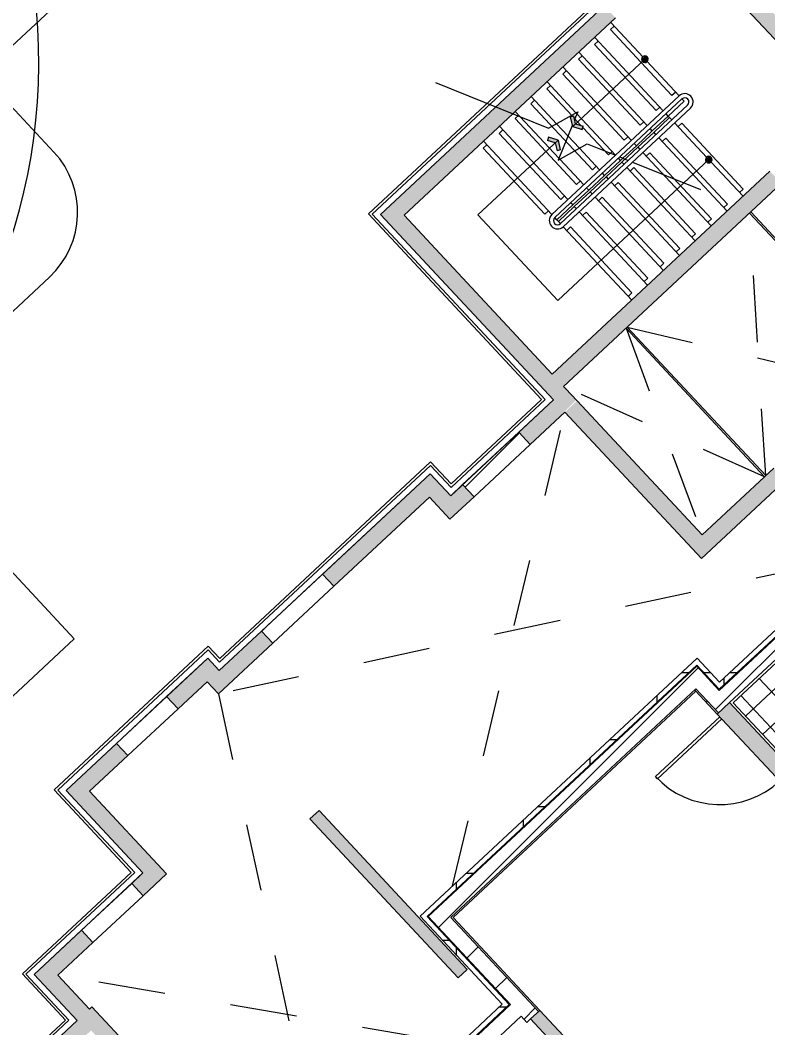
# Model space of a CAD drawing. Header units: millimetres. Extents: x -71377 to 516042, y -145869 to 441446.
# Drawn here: x 254349 to 263294, y 114101 to 126157 of the extents above; entities that cross this region are included whole.
import ezdxf

# ---------------------------------------------------------------- set-up
doc = ezdxf.new("R2010")
doc.units = ezdxf.units.MM
doc.header["$LTSCALE"] = 1000
doc.linetypes.add('_점선_S_', pattern=[1.6, 0.8, -0.8])
for name, color, linetype, lineweight in [('06', 6, 'Continuous', 5), ('A-detl', 7, 'Continuous', 5), ('A-door', 4, 'Continuous', 5), ('A-door-hdln', 8, 'Continuous', 5), ('A-fnsh', 5, 'Continuous', 5), ('A-hat', 251, 'Continuous', 5), ('A-insu', 251, 'Continuous', 5), ('A-mark-k', 7, 'Continuous', 5), ('A-strs', 7, 'Continuous', 5), ('A-text-1', 3, 'Continuous', 5), ('A-text-2', 7, 'Continuous', 5), ('A_bwall', 3, 'Continuous', 5), ('A_cwall', 2, 'Continuous', 5), ('A_fnsh', 5, 'Continuous', 5), ('A_fnsh-4', 4, 'Continuous', 5), ('AA_난간', 7, 'Continuous', 9), ('AA_논슬립', 252, 'Continuous', 5), ('AA_오픈', 8, '_점선_S_', 5), ('조경라인_dwg', 8, 'Continuous', 5)]:
    doc.layers.add(name, color=color, linetype=linetype, lineweight=lineweight)
doc.styles.add('나눔고딕_3', font='NanumGothic.ttf', dxfattribs={"height": 1400})
pattern_1 = [(45, (165969.5, 243949.9), (-353.5534, 353.5534), [])]
pattern_2 = [(0, (165969.5, 243949.9), (0, 800), []), (90, (165969.5, 243949.9), (-800, 5e-14), [])]

# ---------------------------------------------------------------- blocks, each defined once
blk = doc.blocks.new('외여닫이문 - _A_ABS_11X21_씰FL_20_레버형__프레임200-7572881-지반층 배치도')
at = {"layer": 'A-door'}
for p, q in [((490, 100), (490, 1150)), ((490, 1150), (525, 1150)), ((525, 100), (525, 1150))]:
    blk.add_line(p, q, dxfattribs=at)
at = {"layer": 'A-door-hdln'}
blk.add_arc((525, 100), 1050, 90, 180, dxfattribs=at)
blk = doc.blocks.new('조경라인_dwg-6847807-지반층 배치도')
at = {"layer": '06'}
blk.add_arc((247673, 125661), 6900, 312.2406, 10.7291, dxfattribs=at)
blk = doc.blocks.new('계단진행_난간_Non Slip - 계단진행_난간_Non Slip-3375518-지반층 배치도')
at = {"layer": 'AA_난간'}
for p, q in [((700, 0), (700, -2080)), ((750, -2080), (750, 0)), ((850, 0), (850, -2080)), ((900, -2080), (900, 0))]:
    blk.add_line(p, q, dxfattribs=at)
for centre, radius, start, end in [((800, 0), 100, 360, 180), ((800, 0), 50, 0, 180), ((800, -2080), 100, 180, 0), ((800, -2080), 50, 180, 0)]:
    blk.add_arc(centre, radius, start, end, dxfattribs=at)
at = {"layer": 'AA_논슬립'}
for p, q in [((-440, -60), (-440, 0)), ((960, 60), (2040, 60)), ((960, 0), (960, 60)), ((2040, 60), (2040, 0)), ((640, -60), (-440, -60)), ((640, 0), (640, -60)), ((960, -200), (2040, -200)), ((960, -260), (960, -200)), ((2040, -200), (2040, -260)), ((-440, -320), (-440, -260)), ((640, -320), (-440, -320)), ((640, -260), (640, -320)), ((960, -460), (2040, -460)), ((960, -520), (960, -460)), ((2040, -460), (2040, -520)), ((-440, -580), (-440, -520)), ((640, -580), (-440, -580)), ((640, -520), (640, -580)), ((960, -720), (2040, -720)), ((960, -780), (960, -720)), ((2040, -720), (2040, -780)), ((-440, -840), (-440, -780)), ((640, -840), (-440, -840)), ((640, -780), (640, -840)), ((-440, -1100), (-440, -1040)), ((640, -1040), (640, -1100)), ((960, -980), (1408, -980)), ((960, -1040), (960, -980)), ((1441, -980), (1559, -980)), ((1592, -980), (2040, -980)), ((2040, -980), (2040, -1040)), ((640, -1100), (-440, -1100)), ((-440, -1360), (-440, -1300)), ((640, -1300), (640, -1360)), ((960, -1240), (2040, -1240)), ((960, -1300), (960, -1240)), ((2040, -1240), (2040, -1300)), ((640, -1360), (-440, -1360)), ((-440, -1620), (-440, -1560)), ((640, -1560), (640, -1620)), ((960, -1500), (2040, -1500)), ((960, -1560), (960, -1500)), ((2040, -1500), (2040, -1560)), ((640, -1620), (-440, -1620)), ((960, -1760), (2040, -1760)), ((960, -1820), (960, -1760)), ((2040, -1760), (2040, -1820)), ((-440, -1880), (-440, -1820)), ((640, -1880), (-440, -1880)), ((640, -1820), (640, -1880)), ((960, -2020), (2040, -2020)), ((960, -2080), (960, -2020)), ((2040, -2020), (2040, -2080))]:
    blk.add_line(p, q, dxfattribs=at)
blk = doc.blocks.new('계단 경로1 - 계단 경로 _양방향_-3375517-지반층 배치도')
at = {"layer": 'A-detl', "lineweight": 9}
for points in [[(-1389, 1296), (-1329, 1400), (-1389, 1504), (-1424, 1484), (-1375, 1400), (-1424, 1316)], [(-994, 1316), (-1043, 1400), (-994, 1484), (-1029, 1504), (-1089, 1400), (-1029, 1296)], [(111, 1365), (131, 1400), (119, 1428), (63, 1428), (56, 1380), (71, 1365)], [(-130, -10), (-141, 28), (-189, 35), (-208, 10), (-189, -35), (-159, -39)]]:
    blk.add_hatch(color=256, dxfattribs=at).paths.add_polyline_path(points)
for p, q in [((-1389, 1504), (-1424, 1484)), ((-1375, 1400), (-1424, 1484)), ((-1329, 1400), (-1389, 1504)), ((-1089, 1400), (-1029, 1504)), ((-1043, 1400), (-994, 1484)), ((-1029, 1504), (-994, 1484)), ((-2639, 1400), (-1329, 1400)), ((-2639, 0), (-2639, 1400)), ((-1375, 1400), (-1424, 1316)), ((-1329, 1400), (-1389, 1296)), ((91, 1400), (-1089, 1400)), ((-1089, 1400), (-1029, 1296)), ((-1043, 1400), (-994, 1316)), ((-1389, 1296), (-1424, 1316)), ((-1029, 1296), (-994, 1316)), ((-169, 0), (-2639, 0))]:
    blk.add_line(p, q, dxfattribs=at)
for centre, start, end in [((91, 1400), 360, 180), ((91, 1400), 180, 360), ((-169, 0), 360, 180), ((-169, 0), 180, 360)]:
    blk.add_arc(centre, 40, start, end, dxfattribs=at)
blk = doc.blocks.new('동이름 - 동이름-6850952-지반층 배치도')
at = {"layer": 'A-text-2'}
for p, q in [((-3.023, 1.8), (3.042, 1.8)), ((4.1, 0.742), (4.1, -0.706)), ((-4.1, 0.723), (-4.1, -0.721)), ((-3.021, -1.8), (3.006, -1.8))]:
    blk.add_line(p, q, dxfattribs=at)
for centre, radius, start, end in [((-3.023, 0.723), 1.077, 90, 180), ((3.042, 0.742), 1.058, 0, 90), ((-3.021, -0.721), 1.079, 180, 270), ((3.006, -0.706), 1.094, 270, 360)]:
    blk.add_arc(centre, radius, start, end, dxfattribs=at)

msp = doc.modelspace()

# ---------------------------------------------------------------- hatches: boundary and pattern name
at = {"layer": 'A-hat'}
for points in [[(264273.9, 124966.9), (264420.1, 125103.3), (262326.4, 127348.5), (262180.1, 127212.1), (264146.7, 125103.3)], [(258829.4, 123718.4), (261472, 126182.6), (261335.6, 126328.9), (258693, 123864.7), (258795.3, 123755)], [(260851.1, 121775.1), (263454.7, 124203), (263318.3, 124349.3), (260714.7, 121921.4), (260762.9, 121869.7)], [(258795.3, 123686.5), (258829.4, 123718.4), (258693, 123864.7), (258658.9, 123832.8), (258729.7, 123756.8)], [(260762.9, 121645), (260875, 121749.5), (258941.5, 123822.9), (258829.4, 123718.4), (260744.9, 121664.3)], [(260728.7, 121613.1), (260762.9, 121645), (258829.4, 123718.4), (258795.3, 123686.5), (260388.5, 121978)], [(260451.9, 121081.5), (260894.3, 121504.1), (260762.9, 121645), (260315.5, 121227.8)], [(260894.3, 121504.1), (261002.2, 121613.1), (260875, 121749.5), (260762.9, 121645), (260865.1, 121535.4)], [(262498.5, 119715.3), (262644.8, 119851.7), (261011.4, 121603.3), (260865.1, 121466.9), (262405.5, 119815)], [(259490.2, 120184.7), (259636.5, 120321.1), (259254.5, 120730.7), (259108.3, 120594.3), (259254.5, 120437.4)], [(262644.8, 119851.7), (263500.5, 120649.6), (263364.1, 120795.9), (262508.4, 119997.9)], [(258103.7, 119384.1), (259244.7, 120448), (259108.3, 120594.3), (257967.3, 119530.3)], [(259636.5, 120321.1), (259779.1, 120454.1), (259642.7, 120600.4), (259500.1, 120467.4)], [(256867.8, 118231.5), (257372.4, 118702.1), (257236, 118848.3), (256731.4, 118377.8)], [(256721.5, 118095.1), (256867.8, 118231.5), (256595, 118524), (256448.7, 118387.6), (256594.3, 118231.5)], [(256237.7, 117917.4), (256585.1, 118241.4), (256448.7, 118387.6), (256101.3, 118063.7)], [(266159.6, 114132.3), (266305.9, 114268.7), (262834.5, 117991.3), (262688.3, 117854.9), (266012, 114290.6)], [(255180.9, 116931.9), (255638, 117358.2), (255501.6, 117504.5), (255044.5, 117078.2)], [(255818.9, 115954.5), (255965.2, 116090.9), (255044.5, 117078.2), (254898.2, 116941.8), (255180.9, 116638.7)], [(259588.7, 114697.8), (259698.4, 114800.1), (257925.2, 116701.7), (257815.5, 116599.4), (258729.7, 115619)], [(255820, 115682), (256101.6, 115944.6), (255965.2, 116090.9), (255683.6, 115828.3), (255818.9, 115683.2)], [(254799.8, 114730.6), (255220.3, 115122.8), (255083.9, 115269.1), (254663.4, 114876.9)], [(255032, 114188.3), (255178.3, 114324.7), (254663.4, 114876.9), (254517.1, 114740.5), (255006.6, 114215.6)], [(258015, 111048.2), (258161.2, 111184.6), (255207.5, 114352), (255061.3, 114215.6), (257908.1, 111162.8)], [(263146.5, 111322.5), (263256.2, 111424.8), (260565.7, 114310), (260456, 114207.7), (261568.2, 113015)], [(253984.6, 112938.1), (255197.7, 114069.4), (255061.3, 114215.6), (253780, 113020.8), (253941.4, 112955.6)]]:
    msp.add_hatch(color=256, dxfattribs=at).paths.add_polyline_path(points)
h = msp.add_hatch(dxfattribs=at)
h.set_pattern_fill('FP_12', color=256, scale=1000, style=0, pattern_type=2)
h.set_pattern_definition(pattern_1)
h.paths.add_polyline_path([(259779.1, 120454.1), (260451.9, 121081.5), (260315.5, 121227.8), (259642.7, 120600.4)])
h = msp.add_hatch(dxfattribs=at)
h.set_pattern_fill('FP_13', color=256, scale=1000, style=0, pattern_type=2)
h.set_pattern_definition(pattern_2)
h.paths.add_polyline_path([(262756.6, 118192.1), (264325.4, 119655), (264284.5, 119698.9), (262715.7, 118236)])
h = msp.add_hatch(dxfattribs=at)
h.set_pattern_fill('FP_12', color=256, scale=1000, style=0, pattern_type=2)
h.set_pattern_definition(pattern_1)
h.paths.add_polyline_path([(257236, 118848.3), (257372.4, 118702.1), (258103.7, 119384.1), (257967.3, 119530.3)])
h = msp.add_hatch(dxfattribs=at)
h.set_pattern_fill('FP_12', color=256, scale=1000, style=0, pattern_type=2)
h.set_pattern_definition(pattern_1)
h.paths.add_polyline_path([(262841.8, 117998.1), (264315.5, 119372.3), (264185.9, 119511.3), (262712.3, 118137.1)])
h = msp.add_hatch(dxfattribs=at)
h.set_pattern_fill('FP_164', color=256, scale=1000, style=0, pattern_type=2)
h.set_pattern_definition([(133, (163783.7, 20774.45), (-219.4061, -204.5995), []), (223, (163783.7, 20774.45), (204.5995, -219.4061), [])])
h.paths.add_polyline_path([(264244.3, 116523.4), (265681.4, 117863.6), (264314, 119329.9), (262876.9, 117989.8), (264242.9, 116525)])
h = msp.add_hatch(dxfattribs=at)
h.set_pattern_fill('FP_13', color=256, scale=1000, style=0, pattern_type=2)
h.set_pattern_definition(pattern_2)
h.paths.add_polyline_path([(259218.1, 115432.5), (262487.2, 118481), (262446.3, 118524.9), (259177.2, 115476.4)])
h = msp.add_hatch(dxfattribs=at)
h.set_pattern_fill('FP_12', color=256, scale=1000, style=0, pattern_type=2)
h.set_pattern_definition(pattern_1)
h.paths.add_polyline_path([(262702.9, 117868.5), (262841.8, 117998.1), (262442.9, 118426), (262303.9, 118296.4), (262433.5, 118157.4)])
h = msp.add_hatch(dxfattribs=at)
h.set_pattern_fill('FP_13', color=256, scale=1000, style=0, pattern_type=2)
h.set_pattern_definition(pattern_2)
h.paths.add_polyline_path([(262712.8, 118151.2), (262756.6, 118192.1), (262487.2, 118481), (262443.4, 118440.1)])
h = msp.add_hatch(dxfattribs=at)
h.set_pattern_fill('FP_12', color=256, scale=1000, style=0, pattern_type=2)
h.set_pattern_definition(pattern_1)
h.paths.add_polyline_path([(259361.8, 115293), (262433.5, 118157.4), (262303.9, 118296.4), (259232.2, 115432)])
h = msp.add_hatch(dxfattribs=at)
h.set_pattern_fill('FP_13', color=256, scale=1000, style=0, pattern_type=2)
h.set_pattern_definition(pattern_2)
h.paths.add_polyline_path([(260115.4, 114382.3), (260159.3, 114423.2), (259177.2, 115476.4), (259133.3, 115435.4)])
h = msp.add_hatch(dxfattribs=at)
h.set_pattern_fill('FP_12', color=256, scale=1000, style=0, pattern_type=2)
h.set_pattern_definition(pattern_1)
h.paths.add_polyline_path([(260412.1, 114166.7), (260551, 114296.3), (259500.8, 115422.6), (259361.8, 115293), (260343.9, 114239.9)])
h = msp.add_hatch(dxfattribs=at)
h.set_pattern_fill('FP_13', color=256, scale=1000, style=0, pattern_type=2)
h.set_pattern_definition(pattern_2)
h.paths.add_polyline_path([(259373.8, 113608.7), (260200.2, 114379.3), (260159.3, 114423.2), (259332.9, 113652.6)])

# ---------------------------------------------------------------- linework, layer by layer
at = {"layer": 'A-fnsh'}
for p, q in [((261092.3, 132227.7), (253120.6, 124793.9)), ((254997, 118756.7), (253871.7, 119963.5)), ((252839.5, 116744.8), (254997, 118756.7)), ((262688.3, 117854.9), (262432.5, 118129.2)), ((262558.7, 117993.9), (262573.3, 118007.5)), ((259529, 115421.6), (260565.7, 114310))]:
    msp.add_line(p, q, dxfattribs=at)
at = {"layer": 'A-insu'}
for p, q in [((259500.1, 120467.4), (260728.7, 121613.1)), ((257236, 118848.3), (259254.5, 120730.7)), ((264328.4, 119739.8), (262715.7, 118236)), ((262712.8, 118151.2), (264325.4, 119655)), ((254898.2, 116941.8), (256595, 118524)), ((262446.3, 118524.9), (259133.3, 115435.4)), ((262715.7, 118236), (262446.3, 118524.9)), ((259218.1, 115432.5), (262443.4, 118440.1)), ((262443.4, 118440.1), (262712.8, 118151.2)), ((255818.9, 115954.5), (254898.2, 116941.8)), ((254517.1, 114740.5), (255818.9, 115954.5)), ((259133.3, 115435.4), (260115.4, 114382.3)), ((260200.2, 114379.3), (259218.1, 115432.5)), ((255032, 114188.3), (254517.1, 114740.5)), ((260115.4, 114382.3), (259289, 113611.7)), ((259373.8, 113608.7), (260200.2, 114379.3)), ((253941.4, 113171.3), (255032, 114188.3))]:
    msp.add_line(p, q, dxfattribs=at)
at = {"layer": 'A-mark-k'}
for p, q in [((259316, 125411.4), (260670, 124864.3)), ((260670, 124864.3), (261018.8, 125060.4)), ((261018.8, 125060.4), (260981.5, 124968)), ((260955.4, 124903.3), (260784.7, 124480.9)), ((260784.7, 124480.9), (261133.6, 124677)), ((261133.6, 124677), (261470.8, 124540.8)), ((261522, 124520.1), (261624.3, 124478.8)), ((261675.5, 124458.1), (262487.5, 124130))]:
    msp.add_line(p, q, dxfattribs=at)
at = {"layer": 'A-strs'}
for p, q in [((261800.9, 125712.7), (261413.5, 126128.1)), ((261800.9, 125712.7), (261413.5, 126128.1)), ((262041.8, 125073.1), (261223.4, 125950.8)), ((262041.8, 125073.1), (261223.4, 125950.8)), ((261851.6, 124895.8), (261033.2, 125773.4)), ((261851.6, 124895.8), (261033.2, 125773.4)), ((262231.9, 125250.4), (261846.3, 125663.9)), ((262231.9, 125250.4), (261846.3, 125663.9)), ((261661.4, 124718.5), (260843.1, 125596.1)), ((261661.4, 124718.5), (260843.1, 125596.1)), ((260998, 125048.7), (260652.9, 125418.8)), ((260998, 125048.7), (260652.9, 125418.8)), ((260764.8, 124917.6), (260462.7, 125241.5)), ((260764.8, 124917.6), (260462.7, 125241.5)), ((262291.6, 125186.5), (262101.4, 125009.1)), ((262291.6, 125186.5), (262266, 125213.9)), ((262291.6, 125186.5), (262266, 125213.9)), ((260272.6, 125064.2), (260243.2, 125036.7)), ((260331.4, 125001.1), (260272.6, 125064.2)), ((260331.4, 125001.1), (260272.6, 125064.2)), ((261009.2, 125036.7), (260998, 125048.7)), ((261009.2, 125036.7), (260998, 125048.7)), ((261471.3, 124541.2), (261009.2, 125036.7)), ((261471.3, 124541.2), (261009.2, 125036.7)), ((262101.4, 125009.1), (262075.9, 125036.6)), ((262101.4, 125009.1), (262075.9, 125036.6)), ((260794.3, 124504.7), (260331.4, 125001.1)), ((260794.3, 124504.7), (260331.4, 125001.1)), ((260901.8, 124770.7), (260764.8, 124917.6)), ((260901.8, 124770.7), (260764.8, 124917.6)), ((262101.4, 125009.1), (261911.3, 124831.8)), ((261928.3, 124813.5), (262118.5, 124990.9)), ((262101.4, 125009.1), (262118.5, 124990.9)), ((262118.5, 124990.9), (262144.1, 124963.4)), ((262118.5, 124990.9), (262144.1, 124963.4)), ((262178.2, 124926.9), (262562.9, 124514.3)), ((262178.2, 124926.9), (262562.9, 124514.3)), ((260900.8, 124009.2), (260082.4, 124886.8)), ((260900.8, 124009.2), (260082.4, 124886.8)), ((261911.3, 124831.8), (261721.1, 124654.5)), ((261738.2, 124636.2), (261928.3, 124813.5)), ((261911.3, 124831.8), (261885.7, 124859.2)), ((261911.3, 124831.8), (261885.7, 124859.2)), ((261928.3, 124813.5), (261953.9, 124786.1)), ((261928.3, 124813.5), (261953.9, 124786.1)), ((260710.7, 123831.9), (259892.3, 124709.5)), ((260710.7, 123831.9), (259892.3, 124709.5)), ((261038.8, 124623.7), (260901.8, 124770.7)), ((261038.8, 124623.7), (260901.8, 124770.7)), ((261721.1, 124654.5), (261695.5, 124681.9)), ((261721.1, 124654.5), (261695.5, 124681.9)), ((261988, 124749.5), (262806.4, 123871.9)), ((261988, 124749.5), (262806.4, 123871.9)), ((261281.1, 124363.9), (261038.8, 124623.7)), ((261281.1, 124363.9), (261038.8, 124623.7)), ((261548, 124458.9), (261738.2, 124636.2)), ((261721.1, 124654.5), (261560.4, 124504.6)), ((261738.2, 124636.2), (261763.7, 124608.8)), ((261738.2, 124636.2), (261763.7, 124608.8)), ((261797.8, 124572.2), (262616.2, 123694.6)), ((261797.8, 124572.2), (262616.2, 123694.6)), ((260805.6, 124492.6), (260794.3, 124504.7)), ((260805.6, 124492.6), (260794.3, 124504.7)), ((261091, 124186.5), (260805.6, 124492.6)), ((261091, 124186.5), (260805.6, 124492.6)), ((261531, 124477.2), (261340.8, 124299.9)), ((261357.9, 124281.6), (261548, 124458.9)), ((261531, 124477.2), (261505.4, 124504.6)), ((261531, 124477.2), (261505.4, 124504.6)), ((261560.4, 124504.6), (261531, 124477.2)), ((261548, 124458.9), (261568.2, 124437.3)), ((261548, 124458.9), (261568.2, 124437.3)), ((262614.6, 124458.8), (262996.6, 124049.2)), ((262614.6, 124458.8), (262996.6, 124049.2)), ((261340.8, 124299.9), (261150.7, 124122.5)), ((261340.8, 124299.9), (261315.2, 124327.3)), ((261340.8, 124299.9), (261315.2, 124327.3)), ((261607.7, 124394.9), (262426.1, 123517.3)), ((261607.7, 124394.9), (262426.1, 123517.3)), ((261167.7, 124104.3), (261357.9, 124281.6)), ((261357.9, 124281.6), (261383.4, 124254.1)), ((261357.9, 124281.6), (261383.4, 124254.1)), ((261417.5, 124217.6), (262235.9, 123340)), ((261417.5, 124217.6), (262235.9, 123340)), ((261150.7, 124122.5), (260960.5, 123945.2)), ((260977.6, 123926.9), (261167.7, 124104.3)), ((261150.7, 124122.5), (261133.4, 124141.1)), ((261150.7, 124122.5), (261133.4, 124141.1)), ((261167.7, 124104.3), (261193.3, 124076.8)), ((261167.7, 124104.3), (261193.3, 124076.8)), ((260960.5, 123945.2), (260770.4, 123767.9)), ((260960.5, 123945.2), (260934.9, 123972.6)), ((260960.5, 123945.2), (260934.9, 123972.6)), ((261227.4, 124040.3), (262045.8, 123162.6)), ((261227.4, 124040.3), (262045.8, 123162.6)), ((260787.4, 123749.6), (260977.6, 123926.9)), ((260977.6, 123926.9), (261003.1, 123899.5)), ((260977.6, 123926.9), (261003.1, 123899.5)), ((261037.2, 123862.9), (261855.6, 122985.3)), ((261037.2, 123862.9), (261855.6, 122985.3)), ((260770.4, 123767.9), (260744.8, 123795.3)), ((260770.4, 123767.9), (260744.8, 123795.3)), ((260787.4, 123749.6), (260770.4, 123767.9)), ((260787.4, 123749.6), (260813, 123722.2)), ((260787.4, 123749.6), (260813, 123722.2)), ((260847.1, 123685.6), (261665.5, 122808)), ((260847.1, 123685.6), (261665.5, 122808))]:
    msp.add_line(p, q, dxfattribs=at)
at = {"layer": 'A_bwall'}
for p, q in [((260315.5, 121227.8), (259642.7, 120600.4)), ((260451.9, 121081.5), (260315.5, 121227.8)), ((259779.1, 120454.1), (260451.9, 121081.5)), ((259642.7, 120600.4), (259779.1, 120454.1)), ((264324.9, 119640.9), (262712.3, 118137.1)), ((257967.3, 119530.3), (257236, 118848.3)), ((257372.4, 118702.1), (258103.7, 119384.1)), ((262834.5, 117991.3), (264315.5, 119372.3)), ((257236, 118848.3), (257372.4, 118702.1)), ((262442.9, 118426), (259232.2, 115432)), ((262712.3, 118137.1), (262442.9, 118426)), ((259500.8, 115422.6), (262433.5, 118157.4)), ((262433.5, 118157.4), (262702.9, 117868.5)), ((256101.3, 118063.7), (255501.6, 117504.5)), ((255638, 117358.2), (256237.7, 117917.4)), ((255501.6, 117504.5), (255638, 117358.2)), ((255683.6, 115828.3), (255083.9, 115269.1)), ((255820, 115682), (255683.6, 115828.3)), ((255220.3, 115122.8), (255820, 115682)), ((259232.2, 115432), (260214.3, 114378.8)), ((260551, 114296.3), (259500.8, 115422.6)), ((255083.9, 115269.1), (255220.3, 115122.8)), ((260214.3, 114378.8), (259387.9, 113608.2)), ((259656.4, 113598.8), (260343.9, 114239.9)), ((260343.9, 114239.9), (260412.1, 114166.7)), ((260412.1, 114166.7), (260456, 114207.7))]:
    msp.add_line(p, q, dxfattribs=at)
at = {"layer": 'A_cwall'}
for p, q in [((262180.1, 127212.1), (264273.9, 124966.9)), ((261335.6, 126328.9), (258658.9, 123832.8)), ((261472, 126182.6), (260272.6, 125064.2)), ((260243.2, 125036.7), (258941.5, 123822.9)), ((263318.3, 124349.3), (260714.7, 121921.4)), ((260851.1, 121775.1), (263454.7, 124203)), ((258658.9, 123832.8), (260728.7, 121613.1)), ((260714.7, 121921.4), (258941.5, 123822.9)), ((260875, 121749.5), (260851.1, 121775.1)), ((260875, 121749.5), (261011.4, 121603.2)), ((260315.5, 121227.8), (260728.7, 121613.1)), ((262508.4, 119997.9), (261011.4, 121603.3)), ((260451.9, 121081.5), (260865.1, 121466.9)), ((260865.1, 121466.9), (262498.5, 119715.3)), ((260451.9, 121081.5), (260315.5, 121227.8)), ((259254.5, 120730.7), (257967.3, 119530.3)), ((259500.1, 120467.4), (259254.5, 120730.7)), ((263364.1, 120795.9), (262508.4, 119997.9)), ((259642.7, 120600.4), (259500.1, 120467.4)), ((259779.1, 120454.1), (259642.7, 120600.4)), ((262498.5, 119715.3), (263500.5, 120649.6)), ((258103.7, 119384.1), (259244.7, 120448)), ((259244.7, 120448), (259490.2, 120184.7)), ((259490.2, 120184.7), (259779.1, 120454.1)), ((257967.3, 119530.3), (258103.7, 119384.1)), ((257236, 118848.3), (256731.4, 118377.8)), ((257372.4, 118702.1), (257236, 118848.3)), ((256721.5, 118095.1), (257372.4, 118702.1)), ((256595, 118524), (256101.3, 118063.7)), ((256731.4, 118377.8), (256595, 118524)), ((256237.7, 117917.4), (256585.1, 118241.4)), ((256585.1, 118241.4), (256721.5, 118095.1)), ((256101.3, 118063.7), (256237.7, 117917.4)), ((262834.5, 117991.3), (262688.3, 117854.9)), ((262834.5, 117991.3), (266305.9, 114268.7)), ((262688.3, 117854.9), (266159.6, 114132.3)), ((255501.6, 117504.5), (254898.2, 116941.8)), ((255638, 117358.2), (255501.6, 117504.5)), ((255180.9, 116931.9), (255638, 117358.2)), ((254898.2, 116941.8), (255818.9, 115954.5)), ((256101.6, 115944.6), (255180.9, 116931.9)), ((257925.2, 116701.7), (257815.5, 116599.4)), ((259698.4, 114800.1), (257925.2, 116701.7)), ((257815.5, 116599.4), (259588.7, 114697.8)), ((255818.9, 115954.5), (255683.6, 115828.3)), ((255820, 115682), (256101.6, 115944.6)), ((255683.6, 115828.3), (255820, 115682)), ((255083.9, 115269.1), (254517.1, 114740.5)), ((255220.3, 115122.8), (255083.9, 115269.1)), ((254799.8, 114730.6), (255220.3, 115122.8)), ((259588.7, 114697.8), (259698.4, 114800.1)), ((254517.1, 114740.5), (255032, 114188.3)), ((255178.3, 114324.7), (254799.8, 114730.6)), ((255207.5, 114352), (255178.3, 114324.7)), ((255207.5, 114352), (260547.6, 108625.5)), ((260565.7, 114310), (260456, 114207.7)), ((263256.2, 111424.8), (260565.7, 114310)), ((255032, 114188.3), (253941.4, 113171.3)), ((260456, 114207.7), (263146.5, 111322.5))]:
    msp.add_line(p, q, dxfattribs=at)
at = {"layer": 'A_fnsh'}
for p, q in [((262876.9, 117989.8), (264314, 119329.9)), ((259529, 115421.6), (262432.5, 118129.2)), ((262432.5, 118129.2), (262418.9, 118143.8)), ((264244.3, 116523.4), (262876.9, 117989.8)), ((259500.8, 115422.6), (260551, 114296.3))]:
    msp.add_line(p, q, dxfattribs=at)
at = {"layer": 'A_fnsh-4'}
for p, q in [((265516.6, 130364.5), (258517.5, 123837.7)), ((262180.1, 127212.1), (258559.9, 123836.2)), ((258517.5, 123837.7), (260587.4, 121618.1)), ((258559.9, 123836.2), (260629.8, 121616.6)), ((264097.4, 122751.4), (263074.4, 123848.4)), ((264112.1, 122765), (263089.1, 123862)), ((263254.4, 120693.6), (261597.1, 122470.8)), ((263269, 120707.2), (261611.7, 122484.4)), ((260629.8, 121616.6), (259503.5, 120566.3)), ((260587.4, 121618.1), (259505, 120608.7)), ((259258, 120829.6), (256734.8, 118476.7)), ((259259.5, 120872), (256736.3, 118519.1)), ((259503.5, 120566.3), (259258, 120829.6)), ((259505, 120608.7), (259259.5, 120872)), ((263254.4, 120693.6), (263269, 120707.2)), ((256599.9, 118665.4), (254756.9, 116946.7)), ((256736.3, 118519.1), (256599.9, 118665.4)), ((256598.4, 118623), (254799.3, 116945.3)), ((256734.8, 118476.7), (256598.4, 118623)), ((254756.9, 116946.7), (255677.6, 115959.4)), ((254799.3, 116945.3), (255720, 115957.9)), ((255677.6, 115959.4), (254375.8, 114745.5)), ((255720, 115957.9), (254418.2, 114744)), ((254375.8, 114745.5), (254890.7, 114193.3)), ((254418.2, 114744), (254933.1, 114191.8)), ((254890.7, 114193.3), (253919.7, 113287.9)), ((254933.1, 114191.8), (253926.2, 113252.9))]:
    msp.add_line(p, q, dxfattribs=at)
at = {"layer": 'AA_오픈'}
for p, q in [((263269, 120707.2), (263074.4, 123848.4)), ((261597.1, 122470.8), (262508.4, 119997.9)), ((261611.7, 122484.4), (264453.8, 121812.1)), ((263254.4, 120693.6), (260851.1, 121775.1)), ((259522.9, 115798.7), (260865.1, 121466.9)), ((263936, 119647.4), (256721.5, 118095.1)), ((256721.5, 118095.1), (258222.5, 111133.6)), ((259493.8, 115675.9), (259497.9, 115693.4)), ((259233, 113969.6), (254799.8, 114730.6))]:
    msp.add_line(p, q, dxfattribs=at)

# ---------------------------------------------------------------- block references
at = {"layer": 'A-detl', "lineweight": 9, "rotation": 43.00000124847586}
msp.add_blockref('계단 경로1 - 계단 경로 _양방향_-3375517-지반층 배치도', (262710.9, 124603.3), dxfattribs=at)
at = {"layer": 'A-door-hdln', "rotation": 133.0000012484759}
msp.add_blockref('외여닫이문 - _A_ABS_11X21_씰FL_20_레버형__프레임200-7572881-지반층 배치도', (263150.1, 117506.2), dxfattribs=at)
at = {"layer": 'A-text-2', "xscale": 999.9999999999999, "yscale": 999.9999999999999, "zscale": 999.9999999999999, "rotation": 313.0000000000001}
msp.add_blockref('동이름 - 동이름-6850952-지반층 배치도', (251361.8, 125575.6), dxfattribs=at)
at = {"layer": 'AA_논슬립', "rotation": 133.000001248476}
msp.add_blockref('계단진행_난간_Non Slip - 계단진행_난간_Non Slip-3375518-지반층 배치도', (261324.5, 123173.7), dxfattribs=at)
at = {"layer": '조경라인_dwg', "rotation": 8.537736462515947e-07}
msp.add_blockref('조경라인_dwg-6847807-지반층 배치도', (0, 0), dxfattribs=at)

# ---------------------------------------------------------------- texts
at = {"layer": 'A-text-1', "insert": (260497.9, 109228.4), "char_height": 1400, "width": 15361.797, "attachment_point": 1, "rotation": 43, "line_spacing_factor": 1.2, "style": '나눔고딕_3'}
msp.add_mtext('\\pxt9.07143,18.14286,27.21429,36.28571,45.35714,54.42857,63.5,72.57143,81.64286,90.71429,99.78571,108.85714,117.92857,127,136.07143,145.14286,154.21429,163.28571,172.35714,181.42857,190.5,199.57143,208.64286,217.71429,226.78571,235.85714,244.92857,254,263.07143,272.14286,281.21429,290.28571;{다함께돌봄센터}', dxfattribs=at)

doc.saveas('drawing.dxf')
